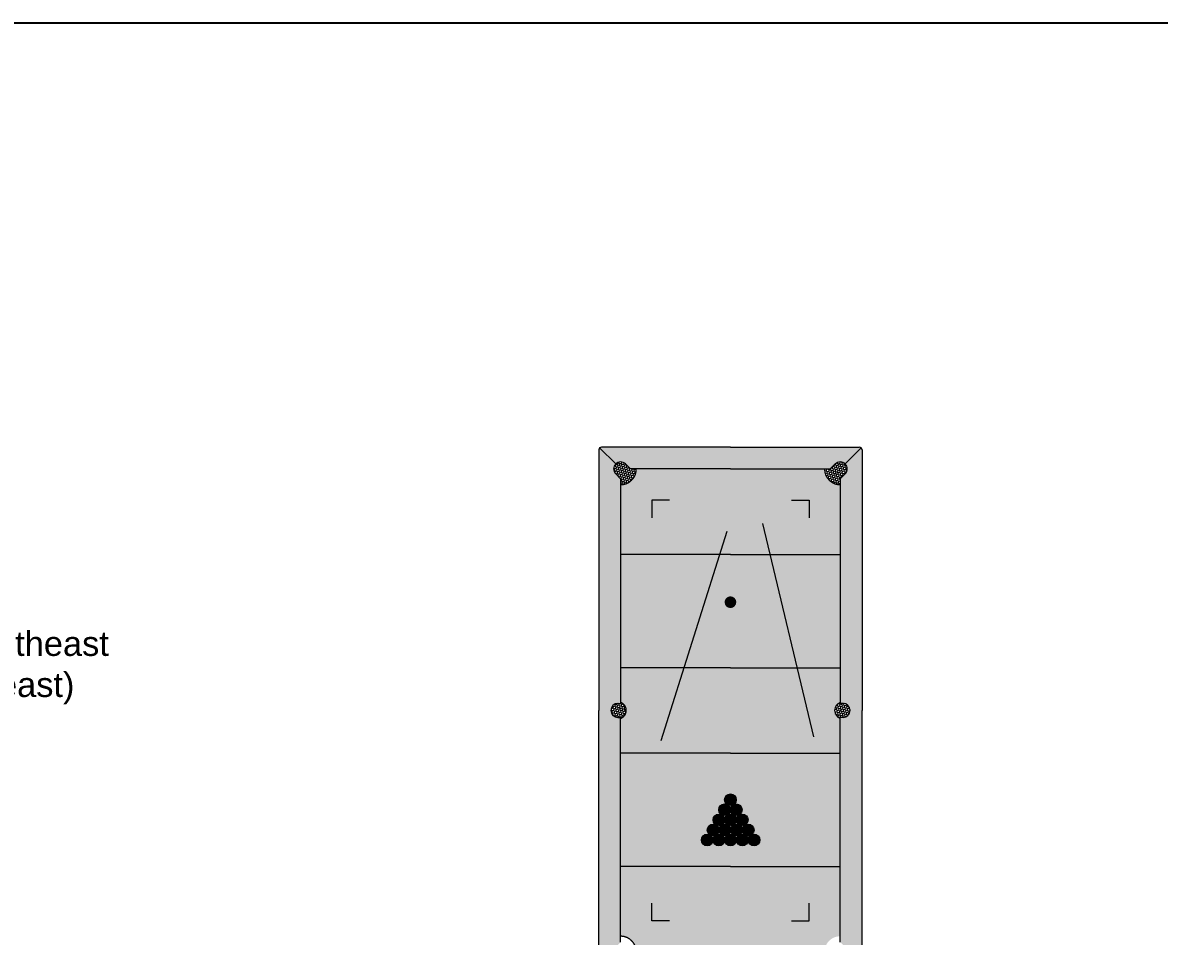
# Model space of a CAD drawing. Header units: millimetres. Extents: x 828494 to 5219521, y -272453 to 431064.
# Drawn here: x 2696195 to 2703582, y 202444 to 208378 of the extents above; entities that cross this region are included whole.
import ezdxf

# ---------------------------------------------------------------- set-up
doc = ezdxf.new("R2010")
doc.units = ezdxf.units.MM
doc.header["$LTSCALE"] = 5
doc.header["$MEASUREMENT"] = 0
doc.linetypes.add('ACAD_ISO03W100', pattern=[30, 12, -18])
doc.layers.add('Furniture-Mobius', color=35, linetype='Continuous', lineweight=5)
doc.layers.add('Text 2-Mobius', color=1, linetype='Continuous', lineweight=13)
doc.layers.add('Hatch-light-Mobius', color=7, linetype='Continuous', lineweight=0, true_color=0xababab)
doc.styles.add('Mobius-2', font='arial.ttf')

# ---------------------------------------------------------------- blocks, each defined once
blk = doc.blocks.new('Vastu block Mobius Architects')
at = {"lineweight": 30}
for p, q in [((-150, 150), (-150, 0)), ((0, 150), (-150, 150)), ((-100, 150), (-100, 0)), ((-50, 150), (-50, 0)), ((0, 150), (0, 0)), ((0, 100), (-150, 100)), ((0, 50), (-150, 50)), ((0, 0), (-150, 0))]:
    blk.add_line(p, q, dxfattribs=at)
at = {"layer": 'Text 2-Mobius', "color": 1, "char_height": 16.875, "attachment_point": 4, "style": 'Mobius-2'}
for s, insert in [('North', (-100.78, 167.57)), ('West', (-205.53, 76.77)), ('East', (1.89, 76.77)), ('South', (-100.78, -12.82))]:
    blk.add_mtext(s, dxfattribs=dict(at, insert=insert))
at = {"layer": 'Text 2-Mobius', "color": 7, "char_height": 8, "attachment_point": 4, "style": 'Mobius-2'}
for s, insert in [('Guest bed', (-152.66, 136.68)), ('Kitchen-2nd', (-163.36, 125.63)), ('Living-1', (-94.63, 116.81)), ('Living-3', (-44.06, 116.81)), ('Living-2', (-146.25, 112)), ('Dining-east zone', (5.59, 105.84)), ("Children's\\P bed", (-49.86, 74.4)), ('Study RM', (-148.36, 72.75)), ('Store-3', (-146.67, 61.21)), ('Platform-east\\Pelectrical equipment-southeast\\Pbasin-north(not in northeast)', (10.68, 42.41)), ('Staircase', (-149.7, 36.64)), ('Toilets', (-96.35, 25.33)), ('Store-2', (-146.38, 23.55)), ('Kitchen-1st', (-44.33, 20.61)), ('Store-1', (-96.35, 10.86)), ('M.bed', (-145.78, 9.7))]:
    blk.add_mtext(s, dxfattribs=dict(at, insert=insert))
blk = doc.blocks.new('pool-mobius')
at = {"layer": 'Furniture-Mobius', "true_color": 0xf2f2f2}
h = blk.add_hatch(color=7, dxfattribs=at)
h.set_gradient(color1=(255, 255, 255), color2=(160, 171, 162), centered=1, tint=1, name='INVSPHERICAL')
h.paths.add_polyline_path([(1.51, 95.94, 0.537625), (-0.59, 97.33, -0.062915), (-0.92, 97.14, 0.233377), (-1.51, 95.94, 1)])
h = blk.add_hatch(color=7, dxfattribs=at)
h.set_gradient(color1=(255, 255, 255), color2=(160, 171, 162), centered=1, tint=1, name='INVSPHERICAL')
h.paths.add_polyline_path([(1.51, 44.94, 0.537625), (-0.59, 46.33, -0.062915), (-0.92, 46.14, 0.233377), (-1.51, 44.94, 1)])
h = blk.add_hatch(color=7, dxfattribs=at)
h.set_gradient(color1=(255, 255, 255), color2=(160, 171, 162), centered=1, tint=1, name='INVSPHERICAL')
h.paths.add_polyline_path([(-1.48, 39.73, 0.537625), (-3.58, 41.12, -0.062915), (-3.91, 40.93, 0.233377), (-4.5, 39.73, 1)])
h = blk.add_hatch(color=7, dxfattribs=at)
h.set_gradient(color1=(255, 255, 255), color2=(160, 171, 162), centered=1, tint=1, name='INVSPHERICAL')
h.paths.add_polyline_path([(0, 42.34, 0.537625), (-2.1, 43.73, -0.062915), (-2.43, 43.54, 0.233377), (-3.02, 42.34, 1)])
h = blk.add_hatch(color=7, dxfattribs=at)
h.set_gradient(color1=(255, 255, 255), color2=(160, 171, 162), centered=1, tint=1, name='INVSPHERICAL')
h.paths.add_polyline_path([(1.54, 39.73, 0.537625), (-0.56, 41.12, -0.062915), (-0.89, 40.93, 0.233377), (-1.48, 39.73, 1)])
h = blk.add_hatch(color=7, dxfattribs=at)
h.set_gradient(color1=(255, 255, 255), color2=(160, 171, 162), centered=1, tint=1, name='INVSPHERICAL')
h.paths.add_polyline_path([(3.02, 42.34, 0.537625), (0.92, 43.73, -0.062915), (0.59, 43.54, 0.233377), (0, 42.34, 1)])
h = blk.add_hatch(color=7, dxfattribs=at)
h.set_gradient(color1=(255, 255, 255), color2=(160, 171, 162), centered=1, tint=1, name='INVSPHERICAL')
h.paths.add_polyline_path([(4.57, 39.73, 0.537625), (2.46, 41.12, -0.062915), (2.14, 40.93, 0.233377), (1.54, 39.73, 1)])
h = blk.add_hatch(color=7, dxfattribs=at)
h.set_gradient(color1=(255, 255, 255), color2=(160, 171, 162), centered=1, tint=1, name='INVSPHERICAL')
h.paths.add_polyline_path([(-2.98, 37.12, 0.537625), (-5.08, 38.51, -0.062915), (-5.41, 38.32, 0.233377), (-6, 37.12, 1)])
h = blk.add_hatch(color=7, dxfattribs=at)
h.set_gradient(color1=(255, 255, 255), color2=(160, 171, 162), centered=1, tint=1, name='INVSPHERICAL')
h.paths.add_polyline_path([(0.04, 37.12, 0.537625), (-2.06, 38.51, -0.062915), (-2.39, 38.32, 0.233377), (-2.98, 37.12, 1)])
h = blk.add_hatch(color=7, dxfattribs=at)
h.set_gradient(color1=(255, 255, 255), color2=(160, 171, 162), centered=1, tint=1, name='INVSPHERICAL')
h.paths.add_polyline_path([(3.07, 37.12, 0.537625), (0.96, 38.51, -0.062915), (0.64, 38.32, 0.233377), (0.04, 37.12, 1)])
h = blk.add_hatch(color=7, dxfattribs=at)
h.set_gradient(color1=(255, 255, 255), color2=(160, 171, 162), centered=1, tint=1, name='INVSPHERICAL')
h.paths.add_polyline_path([(6.09, 37.12, 0.537625), (3.98, 38.51, -0.062915), (3.66, 38.32, 0.233377), (3.07, 37.12, 1)])
h = blk.add_hatch(color=7, dxfattribs=at)
h.set_gradient(color1=(255, 255, 255), color2=(160, 171, 162), centered=1, tint=1, name='INVSPHERICAL')
h.paths.add_polyline_path([(-4.49, 34.53, 0.537625), (-6.59, 35.92, -0.062915), (-6.92, 35.73, 0.233377), (-7.51, 34.53, 1)])
h = blk.add_hatch(color=7, dxfattribs=at)
h.set_gradient(color1=(255, 255, 255), color2=(160, 171, 162), centered=1, tint=1, name='INVSPHERICAL')
h.paths.add_polyline_path([(-1.47, 34.53, 0.537625), (-3.57, 35.92, -0.062915), (-3.9, 35.73, 0.233377), (-4.49, 34.53, 1)])
h = blk.add_hatch(color=7, dxfattribs=at)
h.set_gradient(color1=(255, 255, 255), color2=(160, 171, 162), centered=1, tint=1, name='INVSPHERICAL')
h.paths.add_polyline_path([(1.55, 34.53, 0.537625), (-0.55, 35.92, -0.062915), (-0.88, 35.73, 0.233377), (-1.47, 34.53, 1)])
h = blk.add_hatch(color=7, dxfattribs=at)
h.set_gradient(color1=(255, 255, 255), color2=(160, 171, 162), centered=1, tint=1, name='INVSPHERICAL')
h.paths.add_polyline_path([(4.58, 34.53, 0.537625), (2.47, 35.92, -0.062915), (2.15, 35.73, 0.233377), (1.55, 34.53, 1)])
h = blk.add_hatch(color=7, dxfattribs=at)
h.set_gradient(color1=(255, 255, 255), color2=(160, 171, 162), centered=1, tint=1, name='INVSPHERICAL')
h.paths.add_polyline_path([(7.6, 34.53, 0.537625), (5.5, 35.92, -0.062915), (5.17, 35.73, 0.233377), (4.58, 34.53, 1)])
at = {"layer": 'Hatch-light-Mobius', "true_color": 0xcc9900}
h = blk.add_hatch(color=42, dxfattribs=at)
h.set_gradient(color1=(211, 135, 49), color2=(239, 221, 199), tint=1, name='CYLINDER')
h.paths.add_polyline_path([(-28.37, 127.8), (-29.65, 129.08, -0.417226), (-29.63, 131.65), (-33.79, 135.78, 0.198912), (-34, 135.27), (-34, 68), (-34, 0.72, 0.198912), (-33.79, 0.21), (-29.65, 4.35, -0.414214), (-29.65, 6.91), (-28.37, 8.19), (-28.37, 66.18), (-29.09, 66.18, -0.414214), (-30.9, 68, -0.414214), (-29.09, 69.81), (-28.37, 69.81)])
h = blk.add_hatch(color=42, dxfattribs=at)
h.set_gradient(color1=(211, 135, 49), color2=(239, 221, 199), tint=1, name='CYLINDER')
h.paths.add_polyline_path([(-33.28, 135.99, 0.198912), (-33.79, 135.78), (-29.63, 131.65, -0.411207), (-27.09, 131.64), (-25.81, 130.36), (0, 130.36), (0, 135.99)])
h.paths.add_polyline_path([(0, 135.99), (0, 130.36), (25.81, 130.36), (27.09, 131.64, -0.414214), (29.65, 131.64), (33.79, 135.78, 0.198912), (33.28, 135.99)])
h = blk.add_hatch(color=42, dxfattribs=at)
h.set_gradient(color1=(211, 135, 49), color2=(239, 221, 199), tint=1, name='CYLINDER')
h.paths.add_polyline_path([(34, 135.27, 0.198912), (33.79, 135.78), (29.65, 131.64, -0.414214), (29.65, 129.08), (28.37, 127.8), (28.37, 69.81), (29.09, 69.81, -0.414214), (30.9, 68, -0.414214), (29.09, 66.18), (28.37, 66.18), (28.37, 8.19), (29.65, 6.91, -0.414214), (29.65, 4.35), (33.79, 0.21, 0.198912), (34, 0.72), (34, 68)])
at = {"layer": 'Hatch-light-Mobius', "true_color": 0x52a77d}
h = blk.add_hatch(color=125, dxfattribs=at)
h.set_gradient(color1=(70, 134, 91), color2=(40, 77, 53), rotation=45, tint=1, name='INVCYLINDER')
h.paths.add_polyline_path([(-28.37, 79.03), (-28.37, 70.04, -0.317966), (-26.92, 68, -0.317966), (-28.37, 65.95), (-28.37, 56.96), (0, 56.96), (28.37, 56.96), (28.37, 65.95, -0.317966), (26.92, 68, -0.317966), (28.37, 70.04), (28.37, 79.03), (0, 79.03)])
h.paths.add_polyline_path([(0, 79.03), (28.37, 79.03), (28.37, 108.28), (0, 108.28), (-28.37, 108.28), (-28.37, 79.03)])
h.paths.add_polyline_path([(0, 108.28), (28.37, 108.28), (28.37, 117.74), (15.75, 117.74), (15.75, 130.36), (0, 130.36), (-15.75, 130.36), (-15.75, 117.74), (-28.37, 117.74), (-28.37, 108.28)])
h.paths.add_polyline_path([(0, 27.71), (-28.37, 27.71), (-28.37, 18.25), (-15.75, 18.25), (-15.75, 5.63), (0, 5.63), (15.75, 5.63), (15.75, 18.25), (28.37, 18.25), (28.37, 27.71)])
h.paths.add_polyline_path([(-25.5, 8.5, -0.198912), (-24.32, 5.63), (-15.75, 5.63), (-15.75, 13.65), (-20.35, 13.65)])
h.paths.add_polyline_path([(-20.35, 13.65), (-20.35, 18.25), (-28.37, 18.25), (-28.37, 9.68, -0.198912), (-25.5, 8.5)])
h.paths.add_polyline_path([(-20.35, 13.65), (-15.75, 13.65), (-15.75, 18.25), (-20.35, 18.25)], flags=17)
h.paths.add_polyline_path([(15.75, 5.63), (24.32, 5.63, -0.198912), (25.5, 8.5), (20.35, 13.65), (15.75, 13.65)])
h.paths.add_polyline_path([(28.37, 18.25), (20.35, 18.25), (20.35, 13.65), (25.5, 8.5, -0.198912), (28.37, 9.68)])
h.paths.add_polyline_path([(15.75, 18.25), (15.75, 13.65), (20.35, 13.65), (20.35, 18.25)], flags=17)
h.paths.add_polyline_path([(28.37, 126.31, -0.198912), (25.5, 127.5), (20.35, 122.34), (20.35, 117.74), (28.37, 117.74)])
h.paths.add_polyline_path([(15.75, 122.34), (15.75, 117.74), (20.35, 117.74), (20.35, 122.34)], flags=16)
h.paths.add_polyline_path([(25.5, 127.5, -0.198912), (24.32, 130.36), (15.75, 130.36), (15.75, 122.34), (20.35, 122.34)])
h.paths.add_polyline_path([(-20.35, 122.34), (-15.75, 122.34), (-15.75, 130.36), (-24.32, 130.36, -0.198912), (-25.5, 127.5)])
h.paths.add_polyline_path([(-15.75, 117.74), (-15.75, 122.34), (-20.35, 122.34), (-20.35, 117.74)], flags=17)
h.paths.add_polyline_path([(-20.35, 117.74), (-20.35, 122.34), (-25.5, 127.5, -0.198912), (-28.37, 126.31), (-28.37, 117.74)])
h.paths.add_polyline_path([(-28.37, 56.96), (-28.37, 27.71), (0, 27.71), (28.37, 27.71), (28.37, 56.96), (0, 56.96)])
at = {"layer": 'Furniture-Mobius'}
for p, q in [((-34, 135.27), (-34, 68)), ((-33.79, 135.78), (-29.63, 131.65)), ((0, 135.99), (-33.28, 135.99)), ((0, 135.99), (33.28, 135.99)), ((33.79, 135.78), (29.65, 131.64)), ((34, 135.27), (34, 68)), ((-28.18, 132.11), (-28.23, 132.16)), ((-28.06, 132.14), (-28.18, 132.11)), ((28.27, 132.07), (28.19, 132.16)), ((28.58, 132.16), (28.27, 132.07)), ((28.87, 131.91), (28.64, 132.15)), ((-29.94, 130.35), (-30.16, 130.57)), ((-30.03, 130), (-30.14, 129.97)), ((-29.75, 131.04), (-30.08, 130.96)), ((-29.94, 130.35), (-30.03, 130)), ((-29.78, 129.75), (-30.03, 130)), ((-29.59, 130.44), (-29.94, 130.35)), ((-29.87, 129.4), (-29.9, 129.39)), ((-29.78, 129.75), (-29.87, 129.4)), ((-29.62, 129.14), (-29.87, 129.4)), ((-29.55, 129.81), (-29.78, 129.75)), ((-29.66, 131.39), (-29.77, 131.5)), ((-29.66, 131.39), (-29.75, 131.04)), ((-29.55, 130.84), (-29.75, 131.04)), ((-29.55, 131.42), (-29.66, 131.39)), ((-29.55, 130.61), (-29.59, 130.44)), ((-29.55, 130.4), (-29.59, 130.44)), ((-29.46, 131.45), (-29.55, 131.42)), ((-29.5, 130.79), (-29.55, 130.84)), ((-29.5, 130.79), (-29.55, 130.61)), ((-29.34, 130.19), (-29.55, 130.4)), ((-29.43, 129.84), (-29.55, 129.81)), ((-29.27, 129.24), (-29.55, 129.16)), ((-29.15, 130.88), (-29.5, 130.79)), ((-29.31, 131.48), (-29.46, 131.45)), ((-29.34, 130.19), (-29.43, 129.84)), ((-29.18, 129.59), (-29.43, 129.84)), ((-28.99, 130.28), (-29.34, 130.19)), ((-29.3, 131.54), (-29.31, 131.48)), ((-29.06, 131.23), (-29.31, 131.48)), ((-29.22, 131.83), (-29.3, 131.91)), ((-29.22, 131.83), (-29.3, 131.54)), ((-29.18, 129.59), (-29.27, 129.24)), ((-29.02, 128.98), (-29.27, 129.24)), ((-28.87, 131.93), (-29.22, 131.83)), ((-28.83, 129.68), (-29.18, 129.59)), ((-29.1, 131.09), (-29.15, 130.88)), ((-28.9, 130.63), (-29.15, 130.88)), ((-29.06, 131.23), (-29.1, 131.09)), ((-28.71, 131.32), (-29.06, 131.23)), ((-28.9, 130.63), (-28.99, 130.28)), ((-28.74, 130.03), (-28.99, 130.28)), ((-28.69, 130.68), (-28.9, 130.63)), ((-28.82, 132.11), (-28.87, 131.93)), ((-28.62, 131.67), (-28.87, 131.93)), ((-28.74, 130.03), (-28.83, 129.68)), ((-28.57, 129.42), (-28.83, 129.68)), ((-28.39, 130.12), (-28.74, 130.03)), ((-28.65, 131.54), (-28.71, 131.32)), ((-28.46, 131.07), (-28.71, 131.32)), ((-28.55, 130.72), (-28.69, 130.68)), ((-28.57, 129.42), (-28.67, 129.08)), ((-28.62, 131.67), (-28.65, 131.54)), ((-28.27, 131.76), (-28.62, 131.67)), ((-28.23, 129.52), (-28.57, 129.42)), ((-28.46, 131.07), (-28.55, 130.72)), ((-28.3, 130.47), (-28.55, 130.72)), ((-28.11, 131.16), (-28.46, 131.07)), ((-28.33, 130.32), (-28.39, 130.12)), ((-28.13, 129.86), (-28.39, 130.12)), ((-28.29, 130.47), (-28.33, 130.32)), ((-27.95, 130.56), (-28.3, 130.47)), ((-28.18, 132.11), (-28.27, 131.76)), ((-28.05, 131.54), (-28.27, 131.76)), ((-28.13, 129.86), (-28.23, 129.52)), ((-27.97, 129.26), (-28.23, 129.52)), ((-27.93, 129.92), (-28.13, 129.86)), ((-28.02, 131.51), (-28.11, 131.16)), ((-27.85, 130.91), (-28.11, 131.16)), ((-27.97, 129.26), (-28.07, 128.92)), ((-28.02, 131.51), (-28.05, 131.54)), ((-27.91, 131.54), (-28.02, 131.51)), ((-27.62, 129.36), (-27.97, 129.26)), ((-27.85, 130.91), (-27.95, 130.56)), ((-27.69, 130.31), (-27.95, 130.56)), ((-27.79, 129.96), (-27.93, 129.92)), ((-27.67, 131.6), (-27.91, 131.54)), ((-27.51, 131), (-27.85, 130.91)), ((-27.69, 130.31), (-27.79, 129.96)), ((-27.53, 129.7), (-27.79, 129.96)), ((-27.35, 130.4), (-27.69, 130.31)), ((-27.57, 131.95), (-27.67, 131.6)), ((-27.6, 131.54), (-27.67, 131.6)), ((-27.58, 131.95), (-27.64, 132.02)), ((-27.57, 129.56), (-27.62, 129.36)), ((-27.37, 129.1), (-27.62, 129.36)), ((-27.41, 131.35), (-27.6, 131.54)), ((-27.53, 131.96), (-27.57, 131.95)), ((-27.53, 129.7), (-27.57, 129.56)), ((-27.18, 129.8), (-27.53, 129.7)), ((-27.41, 131.35), (-27.51, 131)), ((-27.25, 130.75), (-27.51, 131)), ((-27.07, 131.44), (-27.41, 131.35)), ((-27.25, 130.75), (-27.35, 130.4)), ((-27.09, 130.14), (-27.35, 130.4)), ((-26.9, 130.84), (-27.25, 130.75)), ((-27.09, 130.14), (-27.18, 129.8)), ((-26.93, 129.54), (-27.18, 129.8)), ((-27.09, 131.64), (-25.81, 130.36)), ((-26.74, 130.24), (-27.09, 130.14)), ((-27.04, 131.54), (-27.07, 131.44)), ((-26.81, 131.19), (-27.07, 131.44)), ((-27.03, 131.58), (-27.04, 131.54)), ((-26.93, 129.54), (-27.02, 129.19)), ((-26.58, 129.64), (-26.93, 129.54)), ((-26.81, 131.19), (-26.9, 130.84)), ((-26.65, 130.58), (-26.9, 130.84)), ((-26.67, 131.22), (-26.81, 131.19)), ((-26.65, 130.58), (-26.74, 130.24)), ((-26.49, 129.98), (-26.74, 130.24)), ((-26.3, 130.68), (-26.65, 130.58)), ((-26.49, 129.98), (-26.58, 129.64)), ((-26.33, 129.38), (-26.58, 129.64)), ((-26.14, 130.08), (-26.49, 129.98)), ((-26.33, 129.38), (-26.42, 129.03)), ((-25.98, 129.47), (-26.33, 129.38)), ((-26.27, 130.82), (-26.3, 130.68)), ((-26.05, 130.42), (-26.3, 130.68)), ((-26.05, 130.42), (-26.14, 130.08)), ((-25.89, 129.82), (-26.14, 130.08)), ((-25.91, 130.46), (-26.05, 130.42)), ((-25.89, 129.82), (-25.98, 129.47)), ((-25.73, 129.22), (-25.98, 129.47)), ((-25.54, 129.91), (-25.89, 129.82)), ((-25.73, 129.22), (-25.82, 128.87)), ((0, 130.36), (-25.81, 130.36)), ((-25.38, 129.31), (-25.73, 129.22)), ((-25.45, 130.26), (-25.54, 130.36)), ((-25.45, 130.26), (-25.54, 129.91)), ((-25.29, 129.66), (-25.54, 129.91)), ((-25.1, 130.36), (-25.45, 130.26)), ((-25.28, 129.66), (-25.38, 129.31)), ((-25.12, 129.06), (-25.38, 129.31)), ((-24.94, 129.75), (-25.29, 129.66)), ((-24.84, 130.1), (-25.1, 130.36)), ((-25.1, 130.36), (-25.1, 130.36)), ((-24.84, 130.1), (-24.94, 129.75)), ((-24.68, 129.5), (-24.94, 129.75)), ((-24.5, 130.19), (-24.84, 130.1)), ((-24.68, 129.5), (-24.78, 129.15)), ((-24.4, 129.58), (-24.68, 129.5)), ((-24.45, 130.36), (-24.5, 130.19)), ((-24.33, 130.03), (-24.5, 130.19)), ((0, 130.36), (-24.32, 130.36)), ((0, 130.36), (24.32, 130.36)), ((0, 130.36), (25.81, 130.36)), ((24.42, 129.75), (24.35, 129.82)), ((24.42, 129.75), (24.39, 129.62)), ((24.77, 129.85), (24.42, 129.75)), ((24.58, 129.15), (24.47, 129.26)), ((24.93, 129.24), (24.58, 129.15)), ((24.86, 130.19), (24.7, 130.36)), ((24.86, 130.19), (24.77, 129.85)), ((25.02, 129.59), (24.77, 129.85)), ((25.21, 130.29), (24.86, 130.19)), ((25.02, 129.59), (24.93, 129.24)), ((25.19, 128.99), (24.93, 129.24)), ((25.37, 129.68), (25.02, 129.59)), ((25.23, 130.36), (25.21, 130.29)), ((25.47, 130.03), (25.21, 130.29)), ((25.47, 130.03), (25.37, 129.68)), ((25.63, 129.43), (25.37, 129.68)), ((25.81, 130.12), (25.47, 130.03)), ((25.63, 129.43), (25.53, 129.08)), ((25.97, 129.52), (25.63, 129.43)), ((27.09, 131.64), (25.81, 130.36)), ((25.9, 130.45), (25.81, 130.12)), ((26.07, 129.87), (25.81, 130.12)), ((26.25, 130.57), (25.93, 130.48)), ((26.07, 129.87), (25.97, 129.52)), ((26.23, 129.27), (25.97, 129.52)), ((26.42, 129.96), (26.07, 129.87)), ((26.23, 129.27), (26.14, 128.92)), ((26.58, 129.36), (26.23, 129.27)), ((26.34, 130.89), (26.25, 130.57)), ((26.51, 130.31), (26.25, 130.57)), ((26.69, 131.01), (26.37, 130.92)), ((26.67, 129.71), (26.41, 129.96)), ((26.51, 130.31), (26.42, 129.96)), ((26.86, 130.4), (26.51, 130.31)), ((26.67, 129.71), (26.58, 129.36)), ((26.83, 129.11), (26.58, 129.36)), ((27.02, 129.8), (26.67, 129.71)), ((26.78, 131.33), (26.69, 131.01)), ((26.95, 130.75), (26.69, 131.01)), ((27.14, 131.45), (26.81, 131.36)), ((26.95, 130.75), (26.86, 130.4)), ((27.11, 130.15), (26.86, 130.4)), ((27.3, 130.84), (26.95, 130.75)), ((27.11, 130.15), (27.02, 129.8)), ((27.27, 129.55), (27.02, 129.8)), ((27.46, 130.24), (27.11, 130.15)), ((27.16, 131.54), (27.14, 131.45)), ((27.39, 131.19), (27.14, 131.45)), ((27.22, 131.76), (27.16, 131.54)), ((27.27, 129.55), (27.18, 129.2)), ((27.62, 129.64), (27.27, 129.55)), ((27.58, 131.89), (27.28, 131.81)), ((27.39, 131.19), (27.3, 130.84)), ((27.55, 130.59), (27.3, 130.84)), ((27.74, 131.29), (27.39, 131.19)), ((27.55, 130.59), (27.46, 130.24)), ((27.71, 129.99), (27.46, 130.24)), ((27.9, 130.68), (27.55, 130.59)), ((27.61, 132), (27.58, 131.89)), ((27.83, 131.63), (27.58, 131.89)), ((27.71, 129.99), (27.62, 129.64)), ((27.63, 129.63), (27.62, 129.64)), ((27.87, 129.39), (27.63, 129.63)), ((28.06, 130.08), (27.71, 129.99)), ((27.81, 131.54), (27.74, 131.29)), ((27.99, 131.03), (27.74, 131.29)), ((27.87, 129.39), (27.78, 129.04)), ((27.83, 131.63), (27.81, 131.54)), ((28.18, 131.73), (27.83, 131.63)), ((28.22, 129.48), (27.87, 129.39)), ((27.99, 131.03), (27.9, 130.68)), ((28.15, 130.43), (27.9, 130.68)), ((28.34, 131.12), (27.99, 131.03)), ((28.15, 130.43), (28.06, 130.08)), ((28.08, 130.07), (28.06, 130.08)), ((28.31, 129.83), (28.08, 130.07)), ((28.5, 130.52), (28.15, 130.43)), ((28.27, 132.07), (28.18, 131.73)), ((28.37, 131.54), (28.18, 131.73)), ((28.31, 129.83), (28.22, 129.48)), ((28.48, 129.22), (28.22, 129.48)), ((28.66, 129.92), (28.31, 129.83)), ((28.43, 131.47), (28.34, 131.12)), ((28.59, 130.87), (28.34, 131.12)), ((28.43, 131.47), (28.37, 131.54)), ((28.48, 129.22), (28.38, 128.88)), ((28.68, 131.54), (28.43, 131.47)), ((28.82, 129.32), (28.48, 129.22)), ((28.59, 130.87), (28.5, 130.52)), ((28.52, 130.51), (28.5, 130.52)), ((28.75, 130.27), (28.52, 130.51)), ((28.94, 130.96), (28.59, 130.87)), ((28.76, 130.27), (28.66, 129.92)), ((28.92, 129.67), (28.66, 129.92)), ((28.78, 131.56), (28.68, 131.54)), ((29.1, 130.36), (28.75, 130.27)), ((28.87, 131.91), (28.78, 131.56)), ((28.81, 131.54), (28.78, 131.56)), ((29.03, 131.31), (28.81, 131.54)), ((28.92, 129.67), (28.82, 129.32)), ((29.08, 129.06), (28.82, 129.32)), ((29.16, 131.99), (28.87, 131.91)), ((29.26, 129.76), (28.92, 129.67)), ((29.03, 131.31), (28.94, 130.96)), ((28.96, 130.95), (28.94, 130.96)), ((29.2, 130.71), (28.96, 130.95)), ((29.38, 131.4), (29.03, 131.31)), ((29.2, 130.71), (29.1, 130.36)), ((29.36, 130.11), (29.1, 130.36)), ((29.54, 130.8), (29.2, 130.71)), ((29.36, 130.11), (29.26, 129.76)), ((29.52, 129.5), (29.26, 129.76)), ((29.47, 131.75), (29.34, 131.88)), ((29.55, 130.16), (29.36, 130.11)), ((29.42, 131.54), (29.38, 131.4)), ((29.4, 131.39), (29.38, 131.4)), ((29.55, 131.24), (29.4, 131.39)), ((29.48, 131.75), (29.42, 131.54)), ((29.52, 129.5), (29.43, 129.16)), ((29.51, 131.76), (29.48, 131.75)), ((29.55, 129.51), (29.52, 129.5)), ((29.55, 130.82), (29.54, 130.8)), ((29.55, 130.8), (29.54, 130.8)), ((29.64, 131.15), (29.55, 131.24)), ((29.64, 131.15), (29.55, 130.82)), ((29.8, 130.55), (29.55, 130.8)), ((29.7, 130.2), (29.55, 130.16)), ((29.87, 129.6), (29.55, 129.51)), ((29.95, 131.23), (29.64, 131.15)), ((29.8, 130.55), (29.7, 130.2)), ((29.96, 129.95), (29.7, 130.2)), ((30.15, 130.64), (29.8, 130.55)), ((29.96, 129.95), (29.87, 129.6)), ((29.96, 129.5), (29.87, 129.6)), ((30.14, 129.99), (29.96, 129.94)), ((30.15, 130.66), (30.15, 130.64)), ((30.16, 130.63), (30.15, 130.64)), ((-29.65, 129.08), (-28.37, 127.8)), ((-29.62, 129.14), (-29.64, 129.07)), ((-29.55, 129.16), (-29.62, 129.14)), ((-29.11, 128.64), (-29.18, 128.62)), ((-29.02, 128.98), (-29.11, 128.64)), ((-28.85, 128.38), (-29.11, 128.64)), ((-28.67, 129.08), (-29.02, 128.98)), ((-28.85, 128.38), (-28.87, 128.3)), ((-28.51, 128.47), (-28.85, 128.38)), ((-28.41, 128.82), (-28.67, 129.08)), ((-28.41, 128.82), (-28.51, 128.47)), ((-28.25, 128.22), (-28.51, 128.47)), ((-28.34, 127.87), (-28.42, 127.85)), ((-28.07, 128.92), (-28.41, 128.82)), ((-28.37, 127.8), (-28.37, 69.81)), ((-28.18, 127.27), (-28.37, 127.22)), ((-28.02, 126.67), (-28.37, 126.58)), ((-28.09, 127.62), (-28.35, 127.87)), ((-28.25, 128.22), (-28.34, 127.87)), ((-27.9, 128.31), (-28.25, 128.22)), ((-28.09, 127.62), (-28.18, 127.27)), ((-27.93, 127.02), (-28.18, 127.27)), ((-27.74, 127.71), (-28.09, 127.62)), ((-27.81, 128.66), (-28.07, 128.92)), ((-27.93, 127.02), (-28.02, 126.67)), ((-27.77, 126.41), (-28.02, 126.67)), ((-27.58, 127.11), (-27.93, 127.02)), ((-27.81, 128.66), (-27.9, 128.31)), ((-27.65, 128.06), (-27.9, 128.31)), ((-27.46, 128.75), (-27.81, 128.66)), ((-27.77, 126.41), (-27.78, 126.35)), ((-27.42, 126.51), (-27.77, 126.41)), ((-27.65, 128.06), (-27.74, 127.71)), ((-27.49, 127.46), (-27.74, 127.71)), ((-27.3, 128.15), (-27.65, 128.06)), ((-27.49, 127.46), (-27.58, 127.11)), ((-27.33, 126.85), (-27.58, 127.11)), ((-27.14, 127.55), (-27.49, 127.46)), ((-27.37, 129.1), (-27.46, 128.75)), ((-27.21, 128.5), (-27.46, 128.75)), ((-27.33, 126.85), (-27.42, 126.51)), ((-27.35, 126.44), (-27.42, 126.51)), ((-27.17, 129.16), (-27.37, 129.1)), ((-26.98, 126.95), (-27.33, 126.85)), ((-27.21, 128.5), (-27.3, 128.15)), ((-27.05, 127.9), (-27.3, 128.15)), ((-26.86, 128.59), (-27.21, 128.5)), ((-27.02, 129.19), (-27.17, 129.16)), ((-27.05, 127.9), (-27.14, 127.55)), ((-26.89, 127.3), (-27.14, 127.55)), ((-26.7, 127.99), (-27.05, 127.9)), ((-26.77, 128.94), (-27.02, 129.19)), ((-26.89, 127.3), (-26.98, 126.95)), ((-26.73, 126.69), (-26.98, 126.95)), ((-26.54, 127.39), (-26.89, 127.3)), ((-26.81, 128.8), (-26.86, 128.59)), ((-26.61, 128.34), (-26.86, 128.59)), ((-26.77, 128.94), (-26.81, 128.8)), ((-26.42, 129.03), (-26.77, 128.94)), ((-26.73, 126.69), (-26.74, 126.65)), ((-26.55, 126.74), (-26.73, 126.69)), ((-26.61, 128.34), (-26.7, 127.99)), ((-26.45, 127.74), (-26.7, 127.99)), ((-26.4, 128.39), (-26.61, 128.34)), ((-26.45, 127.74), (-26.54, 127.39)), ((-26.28, 127.13), (-26.54, 127.39)), ((-26.1, 127.83), (-26.45, 127.74)), ((-26.17, 128.78), (-26.42, 129.03)), ((-26.26, 128.43), (-26.4, 128.39)), ((-26.28, 127.13), (-26.36, 126.84)), ((-25.94, 127.23), (-26.28, 127.13)), ((-26.17, 128.78), (-26.26, 128.43)), ((-26.01, 128.18), (-26.26, 128.43)), ((-25.82, 128.87), (-26.17, 128.78)), ((-26.04, 128.03), (-26.1, 127.83)), ((-25.84, 127.57), (-26.1, 127.83)), ((-26, 128.18), (-26.04, 128.03)), ((-25.66, 128.27), (-26.01, 128.18)), ((-25.84, 127.57), (-25.94, 127.23)), ((-25.88, 127.17), (-25.94, 127.23)), ((-25.64, 127.63), (-25.84, 127.57)), ((-25.56, 128.62), (-25.82, 128.87)), ((-25.56, 128.62), (-25.66, 128.27)), ((-25.4, 128.02), (-25.66, 128.27)), ((-25.5, 127.67), (-25.64, 127.63)), ((-25.22, 128.71), (-25.56, 128.62)), ((-25.4, 128.02), (-25.5, 127.67)), ((-25.42, 127.59), (-25.5, 127.67)), ((-25.06, 128.11), (-25.4, 128.02)), ((-25.12, 129.06), (-25.22, 128.71)), ((-24.96, 128.46), (-25.22, 128.71)), ((-24.78, 129.15), (-25.12, 129.06)), ((-24.96, 128.46), (-25.06, 128.11)), ((-25.02, 128.08), (-25.06, 128.11)), ((-24.77, 128.51), (-24.96, 128.46)), ((-24.57, 128.95), (-24.78, 129.15)), ((24.58, 129.15), (24.55, 129.02)), ((25.09, 128.64), (24.75, 128.55)), ((25.25, 128.04), (25.08, 127.99)), ((25.19, 128.99), (25.09, 128.64)), ((25.35, 128.39), (25.09, 128.64)), ((25.53, 129.08), (25.19, 128.99)), ((25.35, 128.39), (25.25, 128.04)), ((25.51, 127.78), (25.25, 128.04)), ((25.69, 128.48), (25.35, 128.39)), ((25.51, 127.78), (25.45, 127.55)), ((25.86, 127.88), (25.51, 127.78)), ((25.79, 128.83), (25.53, 129.08)), ((25.95, 128.23), (25.69, 128.48)), ((25.79, 128.83), (25.7, 128.48)), ((26.14, 128.92), (25.79, 128.83)), ((26.02, 127.28), (25.81, 127.22)), ((25.95, 128.23), (25.86, 127.88)), ((25.87, 127.86), (25.86, 127.88)), ((26.11, 127.62), (25.87, 127.86)), ((26.3, 128.32), (25.95, 128.23)), ((26.11, 127.62), (26.02, 127.28)), ((26.27, 127.02), (26.02, 127.28)), ((26.46, 127.72), (26.11, 127.62)), ((26.39, 128.67), (26.14, 128.92)), ((26.27, 127.02), (26.24, 126.91)), ((26.62, 127.11), (26.27, 127.02)), ((26.39, 128.67), (26.3, 128.32)), ((26.31, 128.3), (26.3, 128.32)), ((26.55, 128.06), (26.31, 128.3)), ((26.74, 128.76), (26.39, 128.67)), ((26.55, 128.06), (26.46, 127.72)), ((26.71, 127.46), (26.46, 127.72)), ((26.9, 128.16), (26.55, 128.06)), ((26.71, 127.46), (26.62, 127.11)), ((26.87, 126.86), (26.62, 127.11)), ((27.06, 127.56), (26.71, 127.46)), ((26.83, 129.11), (26.74, 128.76)), ((26.75, 128.74), (26.74, 128.76)), ((26.99, 128.5), (26.75, 128.74)), ((26.87, 126.86), (26.81, 126.62)), ((27.18, 129.2), (26.83, 129.11)), ((27.22, 126.95), (26.87, 126.86)), ((26.99, 128.5), (26.9, 128.16)), ((27.15, 127.9), (26.9, 128.16)), ((27.34, 128.6), (26.99, 128.5)), ((27.15, 127.9), (27.06, 127.56)), ((27.31, 127.3), (27.06, 127.56)), ((27.5, 128), (27.15, 127.9)), ((27.19, 129.18), (27.18, 129.2)), ((27.43, 128.95), (27.19, 129.18)), ((27.31, 127.3), (27.22, 126.95)), ((27.48, 126.7), (27.22, 126.95)), ((27.66, 127.39), (27.31, 127.3)), ((27.43, 128.95), (27.34, 128.6)), ((27.59, 128.34), (27.34, 128.6)), ((27.48, 126.7), (27.4, 126.43)), ((27.78, 129.04), (27.43, 128.95)), ((27.82, 126.79), (27.48, 126.7)), ((27.59, 128.34), (27.5, 128)), ((27.76, 127.74), (27.5, 128)), ((27.94, 128.44), (27.59, 128.34)), ((27.76, 127.74), (27.66, 127.39)), ((27.92, 127.14), (27.66, 127.39)), ((28.1, 127.83), (27.76, 127.74)), ((28.03, 128.78), (27.78, 129.04)), ((27.92, 127.14), (27.82, 126.79)), ((28.08, 126.54), (27.82, 126.79)), ((28.26, 127.23), (27.92, 127.14)), ((28.03, 128.78), (27.94, 128.44)), ((28.2, 128.18), (27.94, 128.44)), ((28.08, 126.54), (28.02, 126.32)), ((28.38, 128.88), (28.03, 128.78)), ((28.37, 126.61), (28.08, 126.54)), ((28.2, 128.18), (28.1, 127.83)), ((28.36, 127.58), (28.1, 127.83)), ((28.54, 128.28), (28.2, 128.18)), ((28.36, 127.58), (28.26, 127.23)), ((28.37, 127.13), (28.26, 127.23)), ((28.37, 127.58), (28.36, 127.58)), ((29.65, 129.08), (28.37, 127.8)), ((28.37, 127.8), (28.37, 69.81)), ((28.64, 128.62), (28.38, 128.88)), ((28.64, 128.62), (28.54, 128.28)), ((28.69, 128.12), (28.54, 128.28)), ((28.98, 128.72), (28.64, 128.62)), ((29.08, 129.06), (28.98, 128.72)), ((29.13, 128.57), (28.98, 128.72)), ((29.43, 129.16), (29.08, 129.06)), ((29.55, 129.03), (29.42, 129.16)), ((29.58, 129.01), (29.55, 129.03)), ((-34, 0.72), (-34, 68)), ((-30.79, 68.18), (-30.89, 68.15)), ((-30.63, 67.58), (-30.84, 67.52)), ((-30.7, 68.53), (-30.79, 68.62)), ((-30.7, 68.53), (-30.79, 68.18)), ((-30.54, 67.92), (-30.79, 68.18)), ((-30.35, 68.62), (-30.7, 68.53)), ((-30.54, 67.92), (-30.63, 67.58)), ((-30.37, 67.32), (-30.63, 67.58)), ((-30.19, 68.02), (-30.54, 67.92)), ((-30.26, 68.97), (-30.46, 69.17)), ((-30.26, 68.97), (-30.35, 68.62)), ((-30.1, 68.36), (-30.35, 68.62)), ((-29.91, 69.06), (-30.26, 68.97)), ((-30.09, 68.36), (-30.19, 68.02)), ((-29.93, 67.76), (-30.19, 68.02)), ((-29.75, 68.46), (-30.09, 68.36)), ((-29.93, 67.76), (-30.03, 67.42)), ((-29.82, 69.41), (-29.98, 69.57)), ((-29.59, 67.86), (-29.93, 67.76)), ((-29.82, 69.41), (-29.91, 69.06)), ((-29.65, 68.81), (-29.91, 69.06)), ((-29.47, 69.5), (-29.82, 69.41)), ((-29.65, 68.81), (-29.75, 68.46)), ((-29.49, 68.2), (-29.75, 68.46)), ((-29.31, 68.9), (-29.65, 68.81)), ((-29.49, 68.2), (-29.59, 67.86)), ((-29.33, 67.6), (-29.59, 67.86)), ((-29.15, 68.3), (-29.49, 68.2)), ((-29.39, 69.78), (-29.47, 69.5)), ((-29.21, 69.25), (-29.47, 69.5)), ((-29.33, 67.6), (-29.42, 67.25)), ((-28.98, 67.69), (-29.33, 67.6)), ((-29.21, 69.25), (-29.31, 68.9)), ((-29.05, 68.64), (-29.31, 68.9)), ((-28.87, 69.34), (-29.21, 69.25)), ((-29.05, 68.64), (-29.15, 68.3)), ((-28.89, 68.04), (-29.15, 68.3)), ((-29.09, 69.81), (-28.37, 69.81)), ((-28.7, 68.74), (-29.05, 68.64)), ((-28.89, 68.04), (-28.98, 67.69)), ((-28.73, 67.44), (-28.98, 67.69)), ((-28.77, 69.69), (-28.89, 69.81)), ((-28.54, 68.13), (-28.89, 68.04)), ((-28.77, 69.69), (-28.87, 69.34)), ((-28.61, 69.08), (-28.87, 69.34)), ((-28.43, 69.78), (-28.77, 69.69)), ((-28.61, 69.08), (-28.7, 68.74)), ((-28.45, 68.48), (-28.7, 68.74)), ((-28.26, 69.18), (-28.61, 69.08)), ((-28.45, 68.48), (-28.54, 68.14)), ((-28.29, 67.88), (-28.54, 68.14)), ((-28.1, 68.58), (-28.45, 68.48)), ((-28.42, 69.81), (-28.43, 69.78)), ((-28.17, 69.53), (-28.43, 69.78)), ((-28.29, 67.88), (-28.38, 67.53)), ((-28.36, 70.04), (-28.37, 70)), ((-27.94, 67.97), (-28.29, 67.88)), ((-28.17, 69.53), (-28.26, 69.18)), ((-28.01, 68.92), (-28.26, 69.18)), ((-27.82, 69.62), (-28.17, 69.53)), ((-28.01, 68.92), (-28.1, 68.58)), ((-27.85, 68.32), (-28.1, 68.58)), ((-27.66, 69.02), (-28.01, 68.92)), ((-27.85, 68.32), (-27.94, 67.97)), ((-27.69, 67.72), (-27.94, 67.97)), ((-27.5, 68.41), (-27.85, 68.32)), ((-27.79, 69.74), (-27.82, 69.62)), ((-27.57, 69.36), (-27.82, 69.62)), ((-27.69, 67.72), (-27.78, 67.37)), ((-27.34, 67.81), (-27.69, 67.72)), ((-27.57, 69.36), (-27.66, 69.02)), ((-27.41, 68.76), (-27.66, 69.02)), ((-27.43, 69.4), (-27.57, 69.36)), ((-27.41, 68.76), (-27.5, 68.41)), ((-27.25, 68.16), (-27.5, 68.41)), ((-27.09, 68.85), (-27.41, 68.76)), ((-27.25, 68.16), (-27.34, 67.81)), ((-27.08, 67.56), (-27.34, 67.81)), ((-26.93, 68.24), (-27.25, 68.16)), ((-27.08, 67.56), (-27.18, 67.21)), ((-26.96, 67.59), (-27.08, 67.56)), ((26.96, 68.17), (26.92, 68.03)), ((26.95, 68.17), (26.93, 68.19)), ((27.12, 67.56), (26.93, 67.75)), ((27.3, 68.26), (26.96, 68.17)), ((27.12, 67.56), (27.04, 67.28)), ((27.14, 68.86), (27.09, 68.85)), ((27.46, 67.66), (27.12, 67.56)), ((27.19, 69.06), (27.14, 68.86)), ((27.4, 68.61), (27.14, 68.86)), ((27.58, 69.3), (27.3, 69.23)), ((27.4, 68.61), (27.3, 68.26)), ((27.56, 68), (27.3, 68.26)), ((27.74, 68.7), (27.4, 68.61)), ((27.56, 68), (27.46, 67.66)), ((27.72, 67.4), (27.46, 67.66)), ((27.9, 68.1), (27.56, 68)), ((27.67, 69.64), (27.58, 69.3)), ((27.84, 69.05), (27.58, 69.3)), ((28.02, 69.74), (27.68, 69.65)), ((27.84, 69.05), (27.74, 68.7)), ((28, 68.44), (27.74, 68.7)), ((28.18, 69.14), (27.84, 69.05)), ((28, 68.44), (27.9, 68.1)), ((28.16, 67.84), (27.9, 68.1)), ((28.35, 68.54), (28, 68.44)), ((28.07, 69.91), (28.02, 69.74)), ((28.28, 69.49), (28.02, 69.74)), ((28.16, 67.84), (28.07, 67.5)), ((28.51, 67.94), (28.16, 67.84)), ((28.28, 69.49), (28.18, 69.14)), ((28.44, 68.89), (28.18, 69.14)), ((28.62, 69.58), (28.28, 69.49)), ((28.44, 68.89), (28.35, 68.54)), ((28.6, 68.28), (28.35, 68.54)), ((29.09, 69.81), (28.37, 69.81)), ((28.79, 68.98), (28.44, 68.89)), ((28.6, 68.28), (28.51, 67.94)), ((28.76, 67.68), (28.51, 67.94)), ((28.95, 68.38), (28.6, 68.28)), ((28.69, 69.81), (28.62, 69.58)), ((28.88, 69.33), (28.62, 69.58)), ((28.76, 67.68), (28.67, 67.33)), ((29.11, 67.77), (28.76, 67.68)), ((28.88, 69.33), (28.79, 68.98)), ((29.04, 68.72), (28.79, 68.98)), ((29.23, 69.42), (28.88, 69.33)), ((29.04, 68.72), (28.95, 68.38)), ((29.2, 68.12), (28.95, 68.38)), ((29.39, 68.82), (29.04, 68.72)), ((29.2, 68.12), (29.11, 67.77)), ((29.36, 67.52), (29.11, 67.77)), ((29.55, 68.22), (29.2, 68.12)), ((29.32, 69.77), (29.23, 69.42)), ((29.48, 69.16), (29.23, 69.42)), ((29.32, 69.77), (29.29, 69.79)), ((29.38, 69.78), (29.32, 69.77)), ((29.71, 67.61), (29.36, 67.52)), ((29.48, 69.16), (29.39, 68.82)), ((29.64, 68.56), (29.39, 68.82)), ((29.83, 69.26), (29.48, 69.16)), ((29.64, 68.56), (29.55, 68.22)), ((29.8, 67.96), (29.55, 68.22)), ((29.99, 68.66), (29.64, 68.56)), ((29.8, 67.96), (29.71, 67.61)), ((29.97, 67.36), (29.71, 67.61)), ((30.15, 68.05), (29.8, 67.96)), ((29.92, 69.6), (29.83, 69.26)), ((30.08, 69), (29.83, 69.26)), ((30.08, 69), (29.99, 68.66)), ((30.24, 68.4), (29.99, 68.66)), ((30.43, 69.1), (30.08, 69)), ((30.24, 68.4), (30.15, 68.05)), ((30.41, 67.8), (30.15, 68.05)), ((30.59, 68.49), (30.24, 68.4)), ((30.41, 67.8), (30.31, 67.45)), ((30.75, 67.89), (30.41, 67.8)), ((30.45, 69.19), (30.43, 69.1)), ((30.69, 68.84), (30.43, 69.1)), ((30.69, 68.84), (30.59, 68.49)), ((30.85, 68.24), (30.59, 68.49)), ((30.69, 68.84), (30.69, 68.84)), ((30.85, 68.24), (30.75, 67.89)), ((30.89, 67.76), (30.75, 67.89)), ((30.88, 68.25), (30.85, 68.24)), ((34, 0.72), (34, 68)), ((-30.47, 66.97), (-30.57, 66.95)), ((-30.37, 67.32), (-30.47, 66.97)), ((-30.21, 66.72), (-30.47, 66.97)), ((-30.03, 67.41), (-30.37, 67.32)), ((-30.21, 66.72), (-30.24, 66.6)), ((-29.87, 66.81), (-30.21, 66.72)), ((-29.77, 67.16), (-30.03, 67.42)), ((-29.77, 67.16), (-29.87, 66.81)), ((-29.61, 66.56), (-29.87, 66.81)), ((-29.42, 67.25), (-29.77, 67.16)), ((-29.61, 66.56), (-29.68, 66.29)), ((-29.26, 66.65), (-29.61, 66.56)), ((-29.17, 67), (-29.42, 67.25)), ((-29.17, 67), (-29.26, 66.65)), ((-29.01, 66.4), (-29.26, 66.65)), ((-28.82, 67.09), (-29.17, 67)), ((-29.09, 66.18), (-28.37, 66.18)), ((-29.01, 66.4), (-29.07, 66.18)), ((-28.66, 66.49), (-29.01, 66.4)), ((-28.73, 67.44), (-28.82, 67.09)), ((-28.57, 66.84), (-28.82, 67.09)), ((-28.38, 67.53), (-28.73, 67.44)), ((-28.57, 66.84), (-28.66, 66.49)), ((-28.41, 66.24), (-28.66, 66.49)), ((-28.22, 66.93), (-28.57, 66.84)), ((-28.41, 66.24), (-28.42, 66.18)), ((-28.06, 66.33), (-28.41, 66.24)), ((-28.13, 67.28), (-28.38, 67.53)), ((-28.37, 8.19), (-28.37, 66.18)), ((-28.13, 67.28), (-28.22, 66.93)), ((-27.97, 66.68), (-28.22, 66.93)), ((-27.78, 67.37), (-28.13, 67.28)), ((-27.97, 66.68), (-28.06, 66.33)), ((-27.9, 66.17), (-28.06, 66.33)), ((-27.62, 66.77), (-27.97, 66.68)), ((-27.53, 67.12), (-27.78, 67.37)), ((-27.53, 67.12), (-27.62, 66.77)), ((-27.44, 66.59), (-27.62, 66.77)), ((-27.18, 67.21), (-27.53, 67.12)), ((-27.1, 67.13), (-27.18, 67.21)), ((27.28, 66.96), (27.09, 67.15)), ((27.28, 66.96), (27.25, 66.85)), ((27.63, 67.05), (27.28, 66.96)), ((27.79, 66.45), (27.61, 66.4)), ((27.72, 67.4), (27.63, 67.05)), ((27.88, 66.8), (27.63, 67.05)), ((28.07, 67.5), (27.72, 67.4)), ((27.88, 66.8), (27.79, 66.45)), ((28.04, 66.2), (27.79, 66.45)), ((28.23, 66.89), (27.88, 66.8)), ((28.04, 66.2), (28.02, 66.11)), ((28.39, 66.29), (28.04, 66.2)), ((28.32, 67.24), (28.07, 67.5)), ((28.32, 67.24), (28.23, 66.89)), ((28.48, 66.64), (28.23, 66.89)), ((28.67, 67.33), (28.32, 67.24)), ((29.09, 66.18), (28.37, 66.18)), ((28.37, 8.19), (28.37, 66.18)), ((28.48, 66.64), (28.39, 66.29)), ((28.49, 66.18), (28.39, 66.29)), ((28.83, 66.73), (28.48, 66.64)), ((28.92, 67.08), (28.67, 67.33)), ((28.92, 67.08), (28.83, 66.73)), ((29.08, 66.48), (28.83, 66.73)), ((29.27, 67.17), (28.92, 67.08)), ((29.08, 66.48), (29.01, 66.18)), ((29.43, 66.57), (29.08, 66.48)), ((29.36, 67.52), (29.27, 67.17)), ((29.52, 66.92), (29.27, 67.17)), ((29.52, 66.92), (29.43, 66.57)), ((29.69, 66.32), (29.43, 66.57)), ((29.87, 67.01), (29.52, 66.92)), ((29.69, 66.32), (29.68, 66.28)), ((29.89, 66.37), (29.69, 66.32)), ((29.97, 67.36), (29.87, 67.01)), ((30.13, 66.76), (29.87, 67.01)), ((30.31, 67.45), (29.97, 67.36)), ((30.13, 66.76), (30.05, 66.46)), ((30.47, 66.85), (30.13, 66.76)), ((30.57, 67.2), (30.31, 67.45)), ((30.57, 67.2), (30.47, 66.85)), ((30.48, 66.84), (30.47, 66.85)), ((30.74, 67.24), (30.57, 67.2))]:
    blk.add_line(p, q, dxfattribs=at)
at = {"layer": 'Furniture-Mobius', "linetype": 'ACAD_ISO03W100'}
for p, q in [((-28.37, 126.31), (-28.37, 70.04)), ((28.37, 126.31), (28.37, 70.04)), ((-20.35, 122.34), (-20.35, 117.74)), ((-15.75, 122.34), (-20.35, 122.34)), ((15.75, 122.34), (20.35, 122.34)), ((20.35, 122.34), (20.35, 117.74)), ((0, 108.28), (-28.37, 108.28)), ((0, 108.28), (28.37, 108.28)), ((0, 79.03), (-28.37, 79.03)), ((0, 79.03), (28.37, 79.03)), ((-28.37, 9.68), (-28.37, 65.95)), ((28.37, 9.68), (28.37, 65.95)), ((0, 56.96), (-28.37, 56.96)), ((0, 56.96), (28.37, 56.96)), ((0, 27.71), (-28.37, 27.71)), ((0, 27.71), (28.37, 27.71)), ((-20.35, 13.65), (-20.35, 18.25)), ((20.35, 13.65), (20.35, 18.25)), ((-15.75, 13.65), (-20.35, 13.65)), ((15.75, 13.65), (20.35, 13.65))]:
    blk.add_line(p, q, dxfattribs=at)
at = {"layer": 'Furniture-Mobius', "color": 31}
for p, q in [((21.57, 61.15), (8.38, 116.26)), ((-17.93, 60.26), (-0.85, 114.3))]:
    blk.add_line(p, q, dxfattribs=at)
at = {"layer": 'Furniture-Mobius'}
for centre in [(0, 44.94), (-2.99, 39.73), (-1.51, 42.34), (0.03, 39.73), (1.51, 42.34), (3.06, 39.73), (-4.49, 37.12), (-1.47, 37.12), (1.55, 37.12), (4.58, 37.12), (-6, 34.53), (-2.98, 34.53), (0.04, 34.53), (3.07, 34.53), (6.09, 34.53)]:
    blk.add_circle(centre, 1.51, dxfattribs=at)
for centre, radius, start, end in [((-33.28, 135.27), 0.724, 90, 180), ((33.28, 135.27), 0.724, 0, 90), ((-28.37, 130.36), 1.81, 45, 225), ((28.37, 130.36), 1.81, 315, 135), ((-29.09, 68), 1.81, 90, 180), ((-29.09, 68), 1.81, 180, 270), ((29.09, 68), 2.17, 109.4444, 180), ((29.09, 68), 2.17, 180, 250.5556), ((29.09, 68), 1.81, 0, 90), ((29.09, 68), 1.81, 270, 0)]:
    blk.add_arc(centre, radius, start, end, dxfattribs=at)
at = {"layer": 'Furniture-Mobius', "linetype": 'ACAD_ISO03W100'}
for centre, radius, start, end in [((-28.37, 130.36), 4.05, 270, 0), ((28.37, 130.36), 4.05, 180, 270), ((-29.09, 68), 2.17, 0, 70.5556), ((-29.09, 68), 2.17, 289.4444, 0), ((-28.37, 5.63), 4.05, 0, 90)]:
    blk.add_arc(centre, radius, start, end, dxfattribs=at)

msp = doc.modelspace()

# ---------------------------------------------------------------- linework, layer by layer
msp.add_line((2678439.6, 208378.4), (2725741.7, 208378.4))
msp.add_lwpolyline([(2678439.6, 208378.4), (2725741.7, 208378.4), (2725741.7, 182791.3), (2678439.6, 182791.3)], close=True)

# ---------------------------------------------------------------- block references
at = {"xscale": 20, "yscale": 20, "zscale": 20}
msp.add_blockref('Vastu block Mobius Architects', (2693510, 203473), dxfattribs=at)
at = {"layer": 'Furniture-Mobius', "xscale": 25.1546536963433, "yscale": 25.1546536963433, "zscale": 25.1546536963433}
msp.add_blockref('pool-mobius', (2700794.7, 202200.7), dxfattribs=at)

doc.saveas('drawing.dxf')
